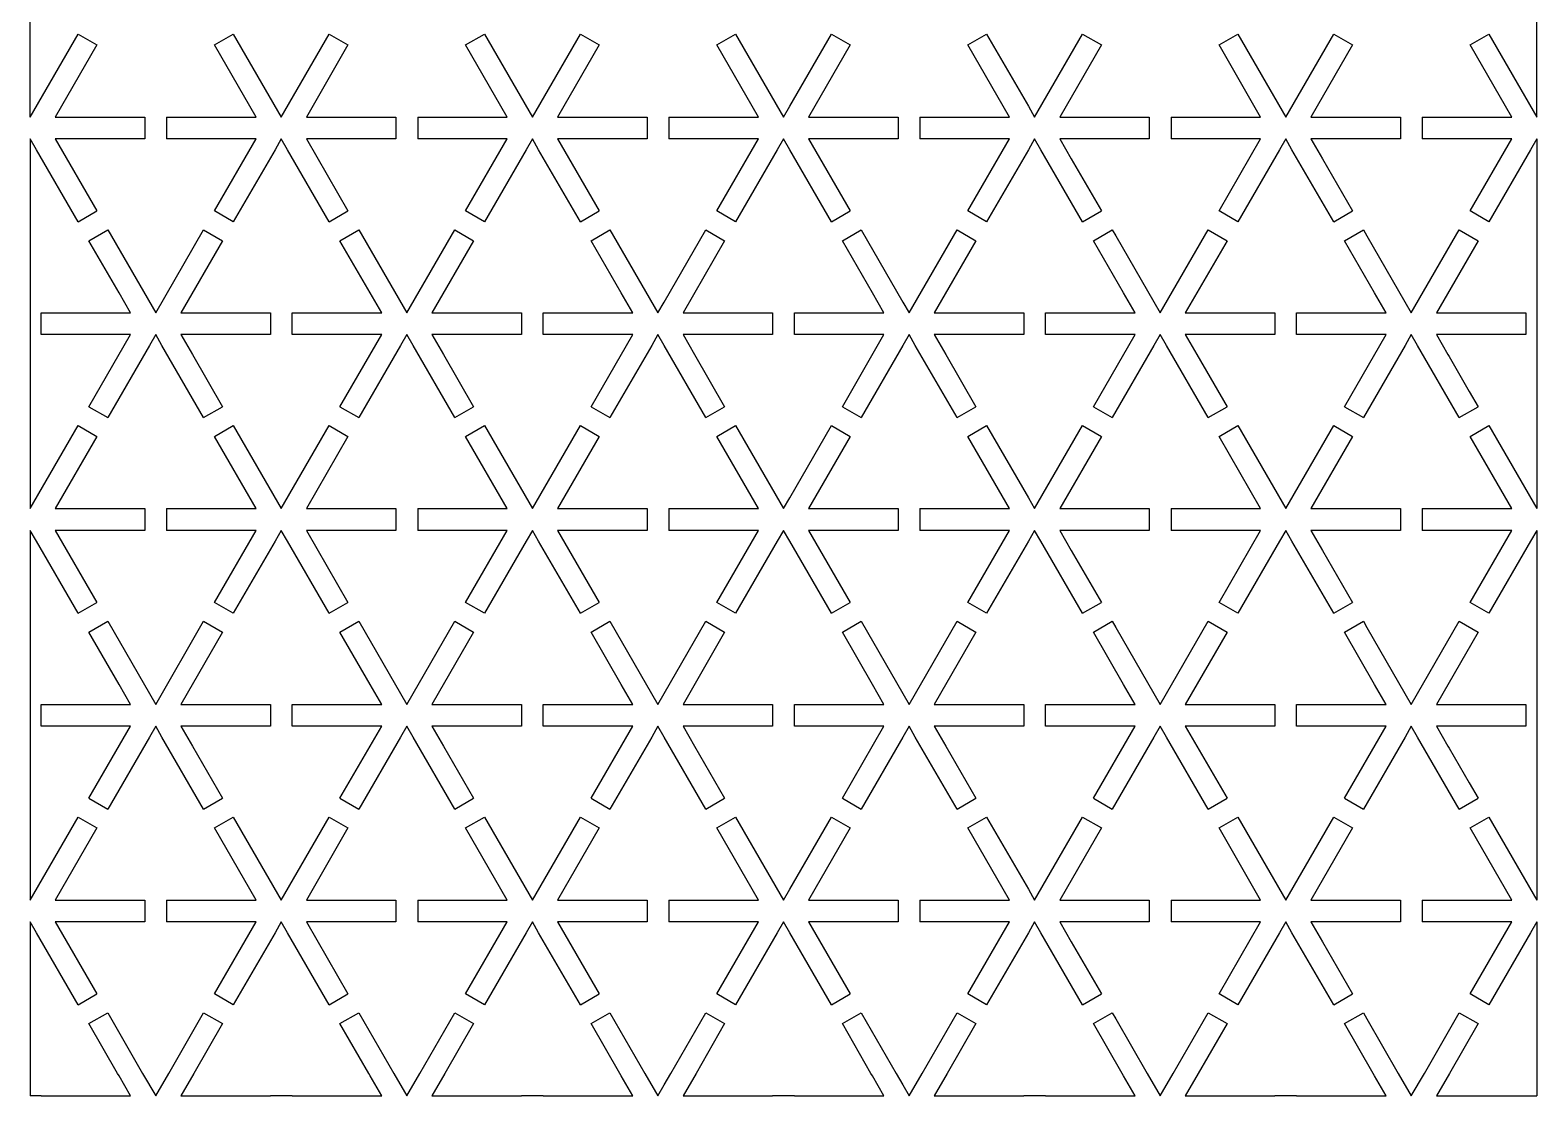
# Model space of a CAD drawing. Extents: x -52 to 52, y -74 to 74.
# Drawn here: x -52 to 52, y -74.2 to -0.7 of the extents above; entities that cross this region are included whole.
import ezdxf

# ---------------------------------------------------------------- set-up
doc = ezdxf.new("R2010")
doc.units = 0
doc.header["$MEASUREMENT"] = 0
doc.layers.get('0').update_dxf_attribs({"linetype": 'CONTINUOUS'})

msp = doc.modelspace()

# ---------------------------------------------------------------- linework, layer by layer
for p, q in [((-51.96, -6.74), (-51.96, 18.76)), ((51.96, -6.74), (51.96, 18.76)), ((-51.96, -6.74), (-48.66, -1.01)), ((-48.66, -1.01), (-47.36, -1.76)), ((-39.25, -1.76), (-37.95, -1.01)), ((-37.95, -1.01), (-34.64, -6.74)), ((-34.64, -6.74), (-31.34, -1.01)), ((-31.34, -1.01), (-30.04, -1.76)), ((-21.93, -1.76), (-20.63, -1.01)), ((-20.63, -1.01), (-17.32, -6.74)), ((-17.32, -6.74), (-14.01, -1.01)), ((-14.01, -1.01), (-12.72, -1.76)), ((-4.6, -1.76), (-3.31, -1.01)), ((-3.31, -1.01), (0, -6.74)), ((0.43, -5.99), (3.31, -1.01)), ((3.31, -1.01), (4.6, -1.76)), ((12.72, -1.76), (14.01, -1.01)), ((14.01, -1.01), (16.89, -5.99)), ((17.32, -6.74), (20.63, -1.01)), ((20.63, -1.01), (21.93, -1.76)), ((30.04, -1.76), (31.34, -1.01)), ((31.34, -1.01), (34.64, -6.74)), ((34.64, -6.74), (37.95, -1.01)), ((37.95, -1.01), (39.25, -1.76)), ((47.36, -1.76), (48.66, -1.01)), ((48.66, -1.01), (51.96, -6.74)), ((-47.36, -1.76), (-50.23, -6.74)), ((-36.37, -6.74), (-39.25, -1.76)), ((-30.04, -1.76), (-32.91, -6.74)), ((-19.05, -6.74), (-21.93, -1.76)), ((-12.72, -1.76), (-15.59, -6.74)), ((-1.73, -6.74), (-4.6, -1.76)), ((4.6, -1.76), (1.73, -6.74)), ((15.59, -6.74), (12.72, -1.76)), ((21.93, -1.76), (19.05, -6.74)), ((32.91, -6.74), (30.04, -1.76)), ((39.25, -1.76), (36.37, -6.74)), ((50.23, -6.74), (47.36, -1.76)), ((0, -6.74), (0.43, -5.99)), ((16.89, -5.99), (17.32, -6.74)), ((-50.23, -6.74), (-44.05, -6.74)), ((-44.05, -6.74), (-44.05, -8.24)), ((-42.55, -6.74), (-42.55, -8.24)), ((-42.55, -6.74), (-36.37, -6.74)), ((-32.91, -6.74), (-26.73, -6.74)), ((-26.73, -6.74), (-26.73, -8.24)), ((-25.23, -6.74), (-19.05, -6.74)), ((-25.23, -6.74), (-25.23, -8.24)), ((-15.59, -6.74), (-9.41, -6.74)), ((-9.41, -6.74), (-9.41, -8.24)), ((-7.91, -6.74), (-7.91, -8.24)), ((-7.91, -6.74), (-1.73, -6.74)), ((1.73, -6.74), (7.91, -6.74)), ((7.91, -6.74), (7.91, -8.24)), ((9.41, -6.74), (15.59, -6.74)), ((9.41, -6.74), (9.41, -8.24)), ((19.05, -6.74), (25.23, -6.74)), ((25.23, -6.74), (25.23, -8.24)), ((26.73, -6.74), (26.73, -8.24)), ((26.73, -6.74), (32.91, -6.74)), ((36.37, -6.74), (42.55, -6.74)), ((42.55, -6.74), (42.55, -8.24)), ((44.05, -6.74), (50.23, -6.74)), ((44.05, -6.74), (44.05, -8.24)), ((-51.53, -8.99), (-51.96, -8.24)), ((-51.96, -8.24), (-51.96, -24.16)), ((-50.23, -8.24), (-47.36, -13.21)), ((-44.05, -8.24), (-50.23, -8.24)), ((-36.37, -8.24), (-42.55, -8.24)), ((-39.25, -13.21), (-36.37, -8.24)), ((-34.64, -8.24), (-35.07, -8.99)), ((-34.21, -8.99), (-34.64, -8.24)), ((-26.73, -8.24), (-32.91, -8.24)), ((-32.91, -8.24), (-30.04, -13.21)), ((-19.05, -8.24), (-25.23, -8.24)), ((-21.93, -13.21), (-19.05, -8.24)), ((-17.32, -8.24), (-17.75, -8.99)), ((-16.89, -8.99), (-17.32, -8.24)), ((-9.41, -8.24), (-15.59, -8.24)), ((-15.59, -8.24), (-12.72, -13.21)), ((-1.73, -8.24), (-7.91, -8.24)), ((-4.6, -13.21), (-1.73, -8.24)), ((0, -8.24), (-0.43, -8.99)), ((0.43, -8.99), (0, -8.24)), ((7.91, -8.24), (1.73, -8.24)), ((1.73, -8.24), (4.6, -13.21)), ((15.59, -8.24), (9.41, -8.24)), ((12.72, -13.21), (15.59, -8.24)), ((17.32, -8.24), (16.89, -8.99)), ((17.75, -8.99), (17.32, -8.24)), ((25.23, -8.24), (19.05, -8.24)), ((19.05, -8.24), (19.85, -9.62)), ((32.91, -8.24), (26.73, -8.24)), ((30.04, -13.21), (32.91, -8.24)), ((34.64, -8.24), (34.21, -8.99)), ((35.07, -8.99), (34.64, -8.24)), ((42.55, -8.24), (36.37, -8.24)), ((36.37, -8.24), (37.17, -9.62)), ((50.23, -8.24), (44.05, -8.24)), ((47.36, -13.21), (50.23, -8.24)), ((51.96, -8.24), (51.53, -8.99)), ((51.96, -8.24), (51.96, -24.16)), ((-48.66, -13.96), (-51.53, -8.99)), ((-35.07, -8.99), (-37.95, -13.96)), ((-31.34, -13.96), (-34.21, -8.99)), ((-17.75, -8.99), (-20.63, -13.96)), ((-14.01, -13.96), (-16.89, -8.99)), ((-0.43, -8.99), (-3.31, -13.96)), ((3.31, -13.96), (0.43, -8.99)), ((16.89, -8.99), (14.01, -13.96)), ((20.63, -13.96), (17.75, -8.99)), ((34.21, -8.99), (31.34, -13.96)), ((37.95, -13.96), (35.07, -8.99)), ((51.53, -8.99), (48.66, -13.96)), ((19.85, -9.62), (21.93, -13.21)), ((37.17, -9.62), (39.25, -13.21)), ((-48.66, -13.96), (-47.36, -13.21)), ((-37.95, -13.96), (-39.25, -13.21)), ((-31.34, -13.96), (-30.04, -13.21)), ((-20.63, -13.96), (-21.93, -13.21)), ((-14.01, -13.96), (-12.72, -13.21)), ((-3.31, -13.96), (-4.6, -13.21)), ((3.31, -13.96), (4.6, -13.21)), ((14.01, -13.96), (12.72, -13.21)), ((20.63, -13.96), (21.93, -13.21)), ((31.34, -13.96), (30.04, -13.21)), ((37.95, -13.96), (39.25, -13.21)), ((48.66, -13.96), (47.36, -13.21)), ((-47.91, -15.26), (-46.61, -14.51)), ((-46.61, -14.51), (-43.3, -20.24)), ((-43.3, -20.24), (-40, -14.51)), ((-40, -14.51), (-38.7, -15.26)), ((-30.59, -15.26), (-29.29, -14.51)), ((-29.29, -14.51), (-25.98, -20.24)), ((-25.98, -20.24), (-22.68, -14.51)), ((-22.68, -14.51), (-21.38, -15.26)), ((-13.26, -15.26), (-11.97, -14.51)), ((-11.97, -14.51), (-8.66, -20.24)), ((-8.23, -19.49), (-5.35, -14.51)), ((-5.35, -14.51), (-4.06, -15.26)), ((4.06, -15.26), (5.35, -14.51)), ((5.35, -14.51), (8.23, -19.49)), ((8.66, -20.24), (11.97, -14.51)), ((11.97, -14.51), (13.26, -15.26)), ((21.38, -15.26), (22.68, -14.51)), ((22.68, -14.51), (22.92, -14.93)), ((25.98, -20.24), (29.29, -14.51)), ((29.29, -14.51), (30.59, -15.26)), ((38.7, -15.26), (40, -14.51)), ((40, -14.51), (40.24, -14.93)), ((43.3, -20.24), (46.61, -14.51)), ((46.61, -14.51), (47.91, -15.26)), ((-45.83, -18.86), (-47.91, -15.26)), ((-38.7, -15.26), (-41.57, -20.24)), ((-28.51, -18.86), (-30.59, -15.26)), ((-21.38, -15.26), (-24.25, -20.24)), ((-11.19, -18.86), (-13.26, -15.26)), ((-4.06, -15.26), (-6.93, -20.24)), ((6.13, -18.86), (4.06, -15.26)), ((13.26, -15.26), (10.39, -20.24)), ((23.45, -18.86), (21.38, -15.26)), ((22.92, -14.93), (25.98, -20.24)), ((30.59, -15.26), (27.71, -20.24)), ((40.77, -18.86), (38.7, -15.26)), ((40.24, -14.93), (43.3, -20.24)), ((47.91, -15.26), (45.03, -20.24)), ((-45.03, -20.24), (-45.83, -18.86)), ((-27.71, -20.24), (-28.51, -18.86)), ((-10.39, -20.24), (-11.19, -18.86)), ((-8.66, -20.24), (-8.23, -19.49)), ((6.93, -20.24), (6.13, -18.86)), ((8.23, -19.49), (8.66, -20.24)), ((24.25, -20.24), (23.45, -18.86)), ((41.57, -20.24), (40.77, -18.86)), ((-51.21, -21.74), (-51.21, -20.24)), ((-51.21, -20.24), (-45.03, -20.24)), ((-41.57, -20.24), (-35.39, -20.24)), ((-35.39, -20.24), (-35.39, -21.74)), ((-33.89, -20.24), (-27.71, -20.24)), ((-33.89, -21.74), (-33.89, -20.24)), ((-24.25, -20.24), (-18.07, -20.24)), ((-18.07, -20.24), (-18.07, -21.74)), ((-16.57, -20.24), (-10.39, -20.24)), ((-16.57, -21.74), (-16.57, -20.24)), ((-6.93, -20.24), (-0.75, -20.24)), ((-0.75, -20.24), (-0.75, -21.74)), ((0.75, -20.24), (6.93, -20.24)), ((0.75, -21.74), (0.75, -20.24)), ((10.39, -20.24), (16.57, -20.24)), ((16.57, -20.24), (16.57, -21.74)), ((18.07, -21.74), (18.07, -20.24)), ((18.07, -20.24), (24.25, -20.24)), ((27.71, -20.24), (33.89, -20.24)), ((33.89, -20.24), (33.89, -21.74)), ((35.39, -20.24), (41.57, -20.24)), ((35.39, -21.74), (35.39, -20.24)), ((45.03, -20.24), (51.21, -20.24)), ((51.21, -20.24), (51.21, -21.74)), ((-45.03, -21.74), (-51.21, -21.74)), ((-47.91, -26.71), (-45.03, -21.74)), ((-43.3, -21.74), (-43.73, -22.49)), ((-42.87, -22.49), (-43.3, -21.74)), ((-41.57, -21.74), (-40.77, -23.12)), ((-35.39, -21.74), (-41.57, -21.74)), ((-27.71, -21.74), (-33.89, -21.74)), ((-30.59, -26.71), (-27.71, -21.74)), ((-25.98, -21.74), (-26.41, -22.49)), ((-25.55, -22.49), (-25.98, -21.74)), ((-18.07, -21.74), (-24.25, -21.74)), ((-24.25, -21.74), (-23.45, -23.12)), ((-10.39, -21.74), (-16.57, -21.74)), ((-13.26, -26.71), (-10.39, -21.74)), ((-8.66, -21.74), (-9.09, -22.49)), ((-8.23, -22.49), (-8.66, -21.74)), ((-6.93, -21.74), (-6.13, -23.12)), ((-0.75, -21.74), (-6.93, -21.74)), ((6.93, -21.74), (0.75, -21.74)), ((4.06, -26.71), (6.93, -21.74)), ((8.66, -21.74), (8.23, -22.49)), ((9.09, -22.49), (8.66, -21.74)), ((10.39, -21.74), (11.19, -23.12)), ((16.57, -21.74), (10.39, -21.74)), ((24.25, -21.74), (18.07, -21.74)), ((21.38, -26.71), (24.25, -21.74)), ((25.98, -21.74), (25.55, -22.49)), ((26.41, -22.49), (25.98, -21.74)), ((27.71, -21.74), (28.51, -23.12)), ((33.89, -21.74), (27.71, -21.74)), ((41.57, -21.74), (35.39, -21.74)), ((38.7, -26.71), (41.57, -21.74)), ((43.3, -21.74), (42.87, -22.49)), ((43.73, -22.49), (43.3, -21.74)), ((47.29, -21.74), (45.03, -21.74)), ((45.03, -21.74), (45.83, -23.12)), ((51.21, -21.74), (47.29, -21.74)), ((-43.73, -22.49), (-46.61, -27.46)), ((-40, -27.46), (-42.87, -22.49)), ((-26.41, -22.49), (-29.29, -27.46)), ((-22.68, -27.46), (-25.55, -22.49)), ((-9.09, -22.49), (-11.97, -27.46)), ((-5.35, -27.46), (-8.23, -22.49)), ((8.23, -22.49), (5.35, -27.46)), ((11.97, -27.46), (9.09, -22.49)), ((25.55, -22.49), (22.68, -27.46)), ((29.29, -27.46), (26.41, -22.49)), ((42.87, -22.49), (40, -27.46)), ((46.61, -27.46), (43.73, -22.49)), ((-40.77, -23.12), (-38.7, -26.71)), ((-23.45, -23.12), (-21.38, -26.71)), ((-6.13, -23.12), (-4.06, -26.71)), ((11.19, -23.12), (13.26, -26.71)), ((28.51, -23.12), (30.59, -26.71)), ((45.83, -23.12), (45.91, -23.25)), ((45.91, -23.25), (47.29, -25.66)), ((-51.96, -24.16), (-51.96, -33.74)), ((51.96, -24.16), (51.96, -33.74)), ((47.29, -25.66), (47.91, -26.71)), ((-47.91, -26.71), (-46.61, -27.46)), ((-40, -27.46), (-38.7, -26.71)), ((-30.59, -26.71), (-29.29, -27.46)), ((-22.68, -27.46), (-21.38, -26.71)), ((-13.26, -26.71), (-11.97, -27.46)), ((-5.35, -27.46), (-4.06, -26.71)), ((4.06, -26.71), (5.35, -27.46)), ((11.97, -27.46), (13.26, -26.71)), ((21.38, -26.71), (22.68, -27.46)), ((29.29, -27.46), (30.59, -26.71)), ((38.7, -26.71), (40, -27.46)), ((46.61, -27.46), (47.91, -26.71)), ((-51.96, -33.74), (-48.66, -28.01)), ((-48.66, -28.01), (-47.36, -28.76)), ((-39.25, -28.76), (-37.95, -28.01)), ((-37.95, -28.01), (-34.64, -33.74)), ((-34.64, -33.74), (-31.34, -28.01)), ((-31.34, -28.01), (-30.04, -28.76)), ((-21.93, -28.76), (-20.63, -28.01)), ((-20.63, -28.01), (-17.32, -33.74)), ((-17.32, -33.74), (-14.01, -28.01)), ((-14.01, -28.01), (-12.72, -28.76)), ((-4.6, -28.76), (-3.31, -28.01)), ((-3.31, -28.01), (0, -33.74)), ((0.43, -32.99), (3.31, -28.01)), ((3.31, -28.01), (4.6, -28.76)), ((12.72, -28.76), (14.01, -28.01)), ((14.01, -28.01), (16.89, -32.99)), ((17.32, -33.74), (20.63, -28.01)), ((20.63, -28.01), (21.93, -28.76)), ((30.04, -28.76), (31.34, -28.01)), ((31.34, -28.01), (34.64, -33.74)), ((34.64, -33.74), (37.95, -28.01)), ((37.95, -28.01), (39.25, -28.76)), ((47.36, -28.76), (48.66, -28.01)), ((48.66, -28.01), (51.96, -33.74)), ((-47.36, -28.76), (-50.23, -33.74)), ((-36.37, -33.74), (-39.25, -28.76)), ((-30.04, -28.76), (-32.91, -33.74)), ((-19.05, -33.74), (-21.93, -28.76)), ((-12.72, -28.76), (-15.59, -33.74)), ((-1.73, -33.74), (-4.6, -28.76)), ((4.6, -28.76), (1.73, -33.74)), ((15.59, -33.74), (12.72, -28.76)), ((21.93, -28.76), (19.05, -33.74)), ((32.91, -33.74), (30.04, -28.76)), ((39.25, -28.76), (36.37, -33.74)), ((50.23, -33.74), (47.36, -28.76)), ((0, -33.74), (0.43, -32.99)), ((16.89, -32.99), (17.32, -33.74)), ((-50.23, -33.74), (-44.05, -33.74)), ((-44.05, -33.74), (-44.05, -35.24)), ((-42.55, -33.74), (-42.55, -35.24)), ((-42.55, -33.74), (-36.37, -33.74)), ((-32.91, -33.74), (-26.73, -33.74)), ((-26.73, -33.74), (-26.73, -35.24)), ((-25.23, -33.74), (-25.23, -35.24)), ((-25.23, -33.74), (-19.05, -33.74)), ((-15.59, -33.74), (-9.41, -33.74)), ((-9.41, -33.74), (-9.41, -35.24)), ((-7.91, -33.74), (-7.91, -35.24)), ((-7.91, -33.74), (-1.73, -33.74)), ((1.73, -33.74), (7.91, -33.74)), ((7.91, -33.74), (7.91, -35.24)), ((9.41, -33.74), (15.59, -33.74)), ((9.41, -33.74), (9.41, -35.24)), ((19.05, -33.74), (25.23, -33.74)), ((25.23, -33.74), (25.23, -35.24)), ((26.73, -33.74), (26.73, -35.24)), ((26.73, -33.74), (32.91, -33.74)), ((36.37, -33.74), (42.55, -33.74)), ((42.55, -33.74), (42.55, -35.24)), ((44.05, -33.74), (50.23, -33.74)), ((44.05, -33.74), (44.05, -35.24)), ((-51.53, -35.99), (-51.96, -35.24)), ((-51.96, -35.24), (-51.96, -51.16)), ((-50.23, -35.24), (-47.36, -40.21)), ((-44.05, -35.24), (-50.23, -35.24)), ((-36.37, -35.24), (-42.55, -35.24)), ((-39.25, -40.21), (-36.37, -35.24)), ((-34.64, -35.24), (-35.07, -35.99)), ((-34.21, -35.99), (-34.64, -35.24)), ((-32.91, -35.24), (-30.04, -40.21)), ((-26.73, -35.24), (-32.91, -35.24)), ((-19.05, -35.24), (-25.23, -35.24)), ((-21.93, -40.21), (-19.05, -35.24)), ((-17.32, -35.24), (-17.75, -35.99)), ((-16.89, -35.99), (-17.32, -35.24)), ((-9.41, -35.24), (-15.59, -35.24)), ((-15.59, -35.24), (-12.72, -40.21)), ((-1.73, -35.24), (-7.91, -35.24)), ((-4.6, -40.21), (-1.73, -35.24)), ((0, -35.24), (-0.43, -35.99)), ((0.43, -35.99), (0, -35.24)), ((7.91, -35.24), (1.73, -35.24)), ((1.73, -35.24), (4.6, -40.21)), ((15.59, -35.24), (9.41, -35.24)), ((12.72, -40.21), (15.59, -35.24)), ((17.32, -35.24), (16.89, -35.99)), ((17.75, -35.99), (17.32, -35.24)), ((19.05, -35.24), (19.85, -36.62)), ((25.23, -35.24), (19.05, -35.24)), ((32.91, -35.24), (26.73, -35.24)), ((30.04, -40.21), (32.91, -35.24)), ((34.64, -35.24), (34.21, -35.99)), ((35.07, -35.99), (34.64, -35.24)), ((36.37, -35.24), (37.17, -36.62)), ((42.55, -35.24), (36.37, -35.24)), ((50.23, -35.24), (44.05, -35.24)), ((47.36, -40.21), (50.23, -35.24)), ((51.96, -35.24), (51.53, -35.99)), ((51.96, -35.24), (51.96, -51.16)), ((-48.66, -40.96), (-51.53, -35.99)), ((-35.07, -35.99), (-37.95, -40.96)), ((-31.34, -40.96), (-34.21, -35.99)), ((-17.75, -35.99), (-20.63, -40.96)), ((-14.01, -40.96), (-16.89, -35.99)), ((-0.43, -35.99), (-3.31, -40.96)), ((3.31, -40.96), (0.43, -35.99)), ((16.89, -35.99), (14.01, -40.96)), ((20.63, -40.96), (17.75, -35.99)), ((34.21, -35.99), (31.34, -40.96)), ((37.95, -40.96), (35.07, -35.99)), ((51.53, -35.99), (48.66, -40.96)), ((19.85, -36.62), (21.93, -40.21)), ((37.17, -36.62), (39.25, -40.21)), ((-48.66, -40.96), (-47.36, -40.21)), ((-37.95, -40.96), (-39.25, -40.21)), ((-31.34, -40.96), (-30.04, -40.21)), ((-20.63, -40.96), (-21.93, -40.21)), ((-14.01, -40.96), (-12.72, -40.21)), ((-3.31, -40.96), (-4.6, -40.21)), ((3.31, -40.96), (4.6, -40.21)), ((14.01, -40.96), (12.72, -40.21)), ((20.63, -40.96), (21.93, -40.21)), ((31.34, -40.96), (30.04, -40.21)), ((37.95, -40.96), (39.25, -40.21)), ((48.66, -40.96), (47.36, -40.21)), ((-47.91, -42.26), (-46.61, -41.51)), ((-46.61, -41.51), (-43.3, -47.24)), ((-43.3, -47.24), (-40, -41.51)), ((-40, -41.51), (-38.7, -42.26)), ((-30.59, -42.26), (-29.29, -41.51)), ((-29.29, -41.51), (-25.98, -47.24)), ((-25.98, -47.24), (-22.68, -41.51)), ((-22.68, -41.51), (-21.38, -42.26)), ((-13.26, -42.26), (-11.97, -41.51)), ((-11.97, -41.51), (-8.66, -47.24)), ((-8.23, -46.49), (-5.35, -41.51)), ((-5.35, -41.51), (-4.06, -42.26)), ((4.06, -42.26), (5.35, -41.51)), ((5.35, -41.51), (8.23, -46.49)), ((8.66, -47.24), (11.97, -41.51)), ((11.97, -41.51), (13.26, -42.26)), ((21.38, -42.26), (22.68, -41.51)), ((22.68, -41.51), (22.92, -41.93)), ((25.98, -47.24), (29.29, -41.51)), ((29.29, -41.51), (30.59, -42.26)), ((38.7, -42.26), (40, -41.51)), ((40, -41.51), (40.24, -41.93)), ((43.3, -47.24), (46.61, -41.51)), ((46.61, -41.51), (47.91, -42.26)), ((-45.83, -45.86), (-47.91, -42.26)), ((-38.7, -42.26), (-41.57, -47.24)), ((-28.51, -45.86), (-30.59, -42.26)), ((-21.38, -42.26), (-24.25, -47.24)), ((-11.19, -45.86), (-13.26, -42.26)), ((-4.06, -42.26), (-6.93, -47.24)), ((6.13, -45.86), (4.06, -42.26)), ((13.26, -42.26), (10.39, -47.24)), ((23.45, -45.86), (21.38, -42.26)), ((22.92, -41.93), (25.98, -47.24)), ((30.59, -42.26), (27.71, -47.24)), ((40.77, -45.86), (38.7, -42.26)), ((40.24, -41.93), (43.3, -47.24)), ((47.91, -42.26), (45.03, -47.24)), ((-45.03, -47.24), (-45.83, -45.86)), ((-27.71, -47.24), (-28.51, -45.86)), ((-10.39, -47.24), (-11.19, -45.86)), ((-8.66, -47.24), (-8.23, -46.49)), ((6.93, -47.24), (6.13, -45.86)), ((8.23, -46.49), (8.66, -47.24)), ((24.25, -47.24), (23.45, -45.86)), ((41.57, -47.24), (40.77, -45.86)), ((-51.21, -47.24), (-45.03, -47.24)), ((-51.21, -48.74), (-51.21, -47.24)), ((-41.57, -47.24), (-35.39, -47.24)), ((-35.39, -47.24), (-35.39, -48.74)), ((-33.89, -47.24), (-27.71, -47.24)), ((-33.89, -48.74), (-33.89, -47.24)), ((-24.25, -47.24), (-18.07, -47.24)), ((-18.07, -47.24), (-18.07, -48.74)), ((-16.57, -48.74), (-16.57, -47.24)), ((-16.57, -47.24), (-10.39, -47.24)), ((-6.93, -47.24), (-0.75, -47.24)), ((-0.75, -47.24), (-0.75, -48.74)), ((0.75, -48.74), (0.75, -47.24)), ((0.75, -47.24), (6.93, -47.24)), ((10.39, -47.24), (16.57, -47.24)), ((16.57, -47.24), (16.57, -48.74)), ((18.07, -48.74), (18.07, -47.24)), ((18.07, -47.24), (24.25, -47.24)), ((27.71, -47.24), (33.89, -47.24)), ((33.89, -47.24), (33.89, -48.74)), ((35.39, -48.74), (35.39, -47.24)), ((35.39, -47.24), (41.57, -47.24)), ((45.03, -47.24), (51.21, -47.24)), ((51.21, -47.24), (51.21, -48.74)), ((-45.03, -48.74), (-51.21, -48.74)), ((-47.91, -53.71), (-45.03, -48.74)), ((-43.3, -48.74), (-43.73, -49.49)), ((-42.87, -49.49), (-43.3, -48.74)), ((-41.57, -48.74), (-40.77, -50.12)), ((-35.39, -48.74), (-41.57, -48.74)), ((-27.71, -48.74), (-33.89, -48.74)), ((-30.59, -53.71), (-27.71, -48.74)), ((-25.98, -48.74), (-26.41, -49.49)), ((-25.55, -49.49), (-25.98, -48.74)), ((-24.25, -48.74), (-23.45, -50.12)), ((-18.07, -48.74), (-24.25, -48.74)), ((-10.39, -48.74), (-16.57, -48.74)), ((-13.26, -53.71), (-10.39, -48.74)), ((-8.66, -48.74), (-9.09, -49.49)), ((-8.23, -49.49), (-8.66, -48.74)), ((-6.93, -48.74), (-6.13, -50.12)), ((-0.75, -48.74), (-6.93, -48.74)), ((6.93, -48.74), (0.75, -48.74)), ((4.06, -53.71), (6.93, -48.74)), ((8.66, -48.74), (8.23, -49.49)), ((9.09, -49.49), (8.66, -48.74)), ((10.39, -48.74), (11.19, -50.12)), ((16.57, -48.74), (10.39, -48.74)), ((24.25, -48.74), (18.07, -48.74)), ((21.38, -53.71), (24.25, -48.74)), ((25.98, -48.74), (25.55, -49.49)), ((26.41, -49.49), (25.98, -48.74)), ((27.71, -48.74), (28.51, -50.12)), ((33.89, -48.74), (27.71, -48.74)), ((41.57, -48.74), (35.39, -48.74)), ((38.7, -53.71), (41.57, -48.74)), ((43.3, -48.74), (42.87, -49.49)), ((43.73, -49.49), (43.3, -48.74)), ((47.29, -48.74), (45.03, -48.74)), ((45.03, -48.74), (45.83, -50.12)), ((51.21, -48.74), (47.29, -48.74)), ((-43.73, -49.49), (-46.61, -54.46)), ((-40, -54.46), (-42.87, -49.49)), ((-26.41, -49.49), (-29.29, -54.46)), ((-22.68, -54.46), (-25.55, -49.49)), ((-9.09, -49.49), (-11.97, -54.46)), ((-5.35, -54.46), (-8.23, -49.49)), ((8.23, -49.49), (5.35, -54.46)), ((11.97, -54.46), (9.09, -49.49)), ((25.55, -49.49), (22.68, -54.46)), ((29.29, -54.46), (26.41, -49.49)), ((42.87, -49.49), (40, -54.46)), ((46.61, -54.46), (43.73, -49.49)), ((-40.77, -50.12), (-38.7, -53.71)), ((-23.45, -50.12), (-21.38, -53.71)), ((-6.13, -50.12), (-4.06, -53.71)), ((11.19, -50.12), (13.26, -53.71)), ((28.51, -50.12), (30.59, -53.71)), ((45.83, -50.12), (45.91, -50.25)), ((45.91, -50.25), (47.29, -52.66)), ((-51.96, -51.16), (-51.96, -60.74)), ((51.96, -51.16), (51.96, -60.74)), ((47.29, -52.66), (47.91, -53.71)), ((-47.91, -53.71), (-46.61, -54.46)), ((-40, -54.46), (-38.7, -53.71)), ((-30.59, -53.71), (-29.29, -54.46)), ((-22.68, -54.46), (-21.38, -53.71)), ((-13.26, -53.71), (-11.97, -54.46)), ((-5.35, -54.46), (-4.06, -53.71)), ((4.06, -53.71), (5.35, -54.46)), ((11.97, -54.46), (13.26, -53.71)), ((21.38, -53.71), (22.68, -54.46)), ((29.29, -54.46), (30.59, -53.71)), ((38.7, -53.71), (40, -54.46)), ((46.61, -54.46), (47.91, -53.71)), ((-51.96, -60.74), (-48.66, -55.01)), ((-48.66, -55.01), (-47.36, -55.76)), ((-39.25, -55.76), (-37.95, -55.01)), ((-37.95, -55.01), (-34.64, -60.74)), ((-34.64, -60.74), (-31.34, -55.01)), ((-31.34, -55.01), (-30.04, -55.76)), ((-21.93, -55.76), (-20.63, -55.01)), ((-20.63, -55.01), (-17.32, -60.74)), ((-17.32, -60.74), (-14.01, -55.01)), ((-14.01, -55.01), (-12.72, -55.76)), ((-4.6, -55.76), (-3.31, -55.01)), ((-3.31, -55.01), (0, -60.74)), ((0.43, -59.99), (3.31, -55.01)), ((3.31, -55.01), (4.6, -55.76)), ((12.72, -55.76), (14.01, -55.01)), ((14.01, -55.01), (16.89, -59.99)), ((17.32, -60.74), (20.63, -55.01)), ((20.63, -55.01), (21.93, -55.76)), ((30.04, -55.76), (31.34, -55.01)), ((31.34, -55.01), (34.64, -60.74)), ((34.64, -60.74), (37.95, -55.01)), ((37.95, -55.01), (39.25, -55.76)), ((47.36, -55.76), (48.66, -55.01)), ((48.66, -55.01), (51.96, -60.74)), ((-47.36, -55.76), (-50.23, -60.74)), ((-36.37, -60.74), (-39.25, -55.76)), ((-30.04, -55.76), (-32.91, -60.74)), ((-19.05, -60.74), (-21.93, -55.76)), ((-12.72, -55.76), (-15.59, -60.74)), ((-1.73, -60.74), (-4.6, -55.76)), ((4.6, -55.76), (1.73, -60.74)), ((15.59, -60.74), (12.72, -55.76)), ((21.93, -55.76), (19.05, -60.74)), ((32.91, -60.74), (30.04, -55.76)), ((39.25, -55.76), (36.37, -60.74)), ((50.23, -60.74), (47.36, -55.76)), ((0, -60.74), (0.43, -59.99)), ((16.89, -59.99), (17.32, -60.74)), ((-50.23, -60.74), (-44.05, -60.74)), ((-44.05, -60.74), (-44.05, -62.24)), ((-42.55, -60.74), (-42.55, -62.24)), ((-42.55, -60.74), (-36.37, -60.74)), ((-32.91, -60.74), (-26.73, -60.74)), ((-26.73, -60.74), (-26.73, -62.24)), ((-25.23, -60.74), (-25.23, -62.24)), ((-25.23, -60.74), (-19.05, -60.74)), ((-15.59, -60.74), (-9.41, -60.74)), ((-9.41, -60.74), (-9.41, -62.24)), ((-7.91, -60.74), (-7.91, -62.24)), ((-7.91, -60.74), (-1.73, -60.74)), ((1.73, -60.74), (7.91, -60.74)), ((7.91, -60.74), (7.91, -62.24)), ((9.41, -60.74), (9.41, -62.24)), ((9.41, -60.74), (15.59, -60.74)), ((19.05, -60.74), (25.23, -60.74)), ((25.23, -60.74), (25.23, -62.24)), ((26.73, -60.74), (26.73, -62.24)), ((26.73, -60.74), (32.91, -60.74)), ((36.37, -60.74), (42.55, -60.74)), ((42.55, -60.74), (42.55, -62.24)), ((44.05, -60.74), (50.23, -60.74)), ((44.05, -60.74), (44.05, -62.24)), ((-51.53, -62.99), (-51.96, -62.24)), ((-51.96, -62.24), (-51.96, -74.24)), ((-50.23, -62.24), (-47.36, -67.21)), ((-44.05, -62.24), (-50.23, -62.24)), ((-36.37, -62.24), (-42.55, -62.24)), ((-39.25, -67.21), (-36.37, -62.24)), ((-34.64, -62.24), (-35.07, -62.99)), ((-34.21, -62.99), (-34.64, -62.24)), ((-32.91, -62.24), (-30.04, -67.21)), ((-26.73, -62.24), (-32.91, -62.24)), ((-19.05, -62.24), (-25.23, -62.24)), ((-21.93, -67.21), (-19.05, -62.24)), ((-17.32, -62.24), (-17.75, -62.99)), ((-16.89, -62.99), (-17.32, -62.24)), ((-15.59, -62.24), (-12.72, -67.21)), ((-9.41, -62.24), (-15.59, -62.24)), ((-1.73, -62.24), (-7.91, -62.24)), ((-4.6, -67.21), (-1.73, -62.24)), ((0, -62.24), (-0.43, -62.99)), ((0.43, -62.99), (0, -62.24)), ((7.91, -62.24), (1.73, -62.24)), ((1.73, -62.24), (4.6, -67.21)), ((15.59, -62.24), (9.41, -62.24)), ((12.72, -67.21), (15.59, -62.24)), ((17.32, -62.24), (16.89, -62.99)), ((17.75, -62.99), (17.32, -62.24)), ((25.23, -62.24), (19.05, -62.24)), ((19.05, -62.24), (19.85, -63.62)), ((32.91, -62.24), (26.73, -62.24)), ((30.04, -67.21), (32.91, -62.24)), ((34.64, -62.24), (34.21, -62.99)), ((35.07, -62.99), (34.64, -62.24)), ((42.55, -62.24), (36.37, -62.24)), ((36.37, -62.24), (37.17, -63.62)), ((50.23, -62.24), (44.05, -62.24)), ((47.36, -67.21), (50.23, -62.24)), ((51.96, -62.24), (51.53, -62.99)), ((51.96, -62.24), (51.96, -74.24)), ((-48.66, -67.96), (-51.53, -62.99)), ((-35.07, -62.99), (-37.95, -67.96)), ((-31.34, -67.96), (-34.21, -62.99)), ((-17.75, -62.99), (-20.63, -67.96)), ((-14.01, -67.96), (-16.89, -62.99)), ((-0.43, -62.99), (-3.31, -67.96)), ((3.31, -67.96), (0.43, -62.99)), ((16.89, -62.99), (14.01, -67.96)), ((20.63, -67.96), (17.75, -62.99)), ((34.21, -62.99), (31.34, -67.96)), ((37.95, -67.96), (35.07, -62.99)), ((51.53, -62.99), (48.66, -67.96)), ((19.85, -63.62), (21.93, -67.21)), ((37.17, -63.62), (39.25, -67.21)), ((-48.66, -67.96), (-47.36, -67.21)), ((-37.95, -67.96), (-39.25, -67.21)), ((-31.34, -67.96), (-30.04, -67.21)), ((-20.63, -67.96), (-21.93, -67.21)), ((-14.01, -67.96), (-12.72, -67.21)), ((-3.31, -67.96), (-4.6, -67.21)), ((3.31, -67.96), (4.6, -67.21)), ((14.01, -67.96), (12.72, -67.21)), ((20.63, -67.96), (21.93, -67.21)), ((31.34, -67.96), (30.04, -67.21)), ((37.95, -67.96), (39.25, -67.21)), ((48.66, -67.96), (47.36, -67.21)), ((-47.91, -69.26), (-46.61, -68.51)), ((-46.61, -68.51), (-44.2, -72.69)), ((-42.4, -72.69), (-40, -68.51)), ((-40, -68.51), (-38.7, -69.26)), ((-30.59, -69.26), (-29.29, -68.51)), ((-29.29, -68.51), (-26.88, -72.69)), ((-25.08, -72.69), (-22.68, -68.51)), ((-22.68, -68.51), (-21.38, -69.26)), ((-13.26, -69.26), (-11.97, -68.51)), ((-11.97, -68.51), (-9.56, -72.69)), ((-7.76, -72.69), (-5.35, -68.51)), ((-5.35, -68.51), (-4.06, -69.26)), ((4.06, -69.26), (5.35, -68.51)), ((5.35, -68.51), (7.76, -72.69)), ((9.56, -72.69), (11.97, -68.51)), ((11.97, -68.51), (13.26, -69.26)), ((21.38, -69.26), (22.68, -68.51)), ((22.68, -68.51), (22.92, -68.93)), ((26.88, -72.69), (29.29, -68.51)), ((29.29, -68.51), (30.59, -69.26)), ((38.7, -69.26), (40, -68.51)), ((40, -68.51), (40.24, -68.93)), ((44.2, -72.69), (46.61, -68.51)), ((46.61, -68.51), (47.91, -69.26)), ((-45.93, -72.69), (-47.91, -69.26)), ((-38.7, -69.26), (-40.67, -72.69)), ((-28.61, -72.69), (-30.59, -69.26)), ((-21.38, -69.26), (-23.35, -72.69)), ((-11.29, -72.69), (-13.26, -69.26)), ((-4.06, -69.26), (-6.03, -72.69)), ((6.03, -72.69), (4.06, -69.26)), ((13.26, -69.26), (11.29, -72.69)), ((23.35, -72.69), (21.38, -69.26)), ((22.92, -68.93), (25.08, -72.69)), ((30.59, -69.26), (28.61, -72.69)), ((40.67, -72.69), (38.7, -69.26)), ((40.24, -68.93), (42.4, -72.69)), ((47.91, -69.26), (45.93, -72.69)), ((-45.83, -72.86), (-45.93, -72.69)), ((-44.2, -72.69), (-43.3, -74.24)), ((-43.3, -74.24), (-42.4, -72.69)), ((-40.67, -72.69), (-41.57, -74.24)), ((-28.51, -72.86), (-28.61, -72.69)), ((-26.88, -72.69), (-25.98, -74.24)), ((-25.98, -74.24), (-25.08, -72.69)), ((-23.35, -72.69), (-24.25, -74.24)), ((-11.19, -72.86), (-11.29, -72.69)), ((-9.56, -72.69), (-8.66, -74.24)), ((-8.23, -73.49), (-7.76, -72.69)), ((-6.03, -72.69), (-6.93, -74.24)), ((6.13, -72.86), (6.03, -72.69)), ((7.76, -72.69), (8.23, -73.49)), ((8.66, -74.24), (9.56, -72.69)), ((11.29, -72.69), (10.39, -74.24)), ((23.45, -72.86), (23.35, -72.69)), ((25.08, -72.69), (25.98, -74.24)), ((25.98, -74.24), (26.88, -72.69)), ((28.61, -72.69), (27.71, -74.24)), ((40.77, -72.86), (40.67, -72.69)), ((42.4, -72.69), (43.3, -74.24)), ((43.3, -74.24), (44.2, -72.69)), ((45.93, -72.69), (45.03, -74.24)), ((-45.03, -74.24), (-45.83, -72.86)), ((-27.71, -74.24), (-28.51, -72.86)), ((-10.39, -74.24), (-11.19, -72.86)), ((-8.66, -74.24), (-8.23, -73.49)), ((6.93, -74.24), (6.13, -72.86)), ((8.23, -73.49), (8.66, -74.24)), ((24.25, -74.24), (23.45, -72.86)), ((41.57, -74.24), (40.77, -72.86)), ((-51.21, -74.24), (-51.96, -74.24)), ((-51.21, -74.24), (-45.03, -74.24)), ((-41.57, -74.24), (-35.39, -74.24)), ((-33.89, -74.24), (-35.39, -74.24)), ((-33.89, -74.24), (-27.71, -74.24)), ((-24.25, -74.24), (-18.07, -74.24)), ((-16.57, -74.24), (-18.07, -74.24)), ((-16.57, -74.24), (-10.39, -74.24)), ((-6.93, -74.24), (-0.75, -74.24)), ((0.75, -74.24), (-0.75, -74.24)), ((0.75, -74.24), (6.93, -74.24)), ((10.39, -74.24), (16.57, -74.24)), ((18.07, -74.24), (16.57, -74.24)), ((18.07, -74.24), (24.25, -74.24)), ((27.71, -74.24), (33.89, -74.24)), ((35.39, -74.24), (33.89, -74.24)), ((35.39, -74.24), (41.57, -74.24)), ((45.03, -74.24), (51.21, -74.24)), ((51.21, -74.24), (51.96, -74.24))]:
    msp.add_line(p, q)

doc.saveas('drawing.dxf')
